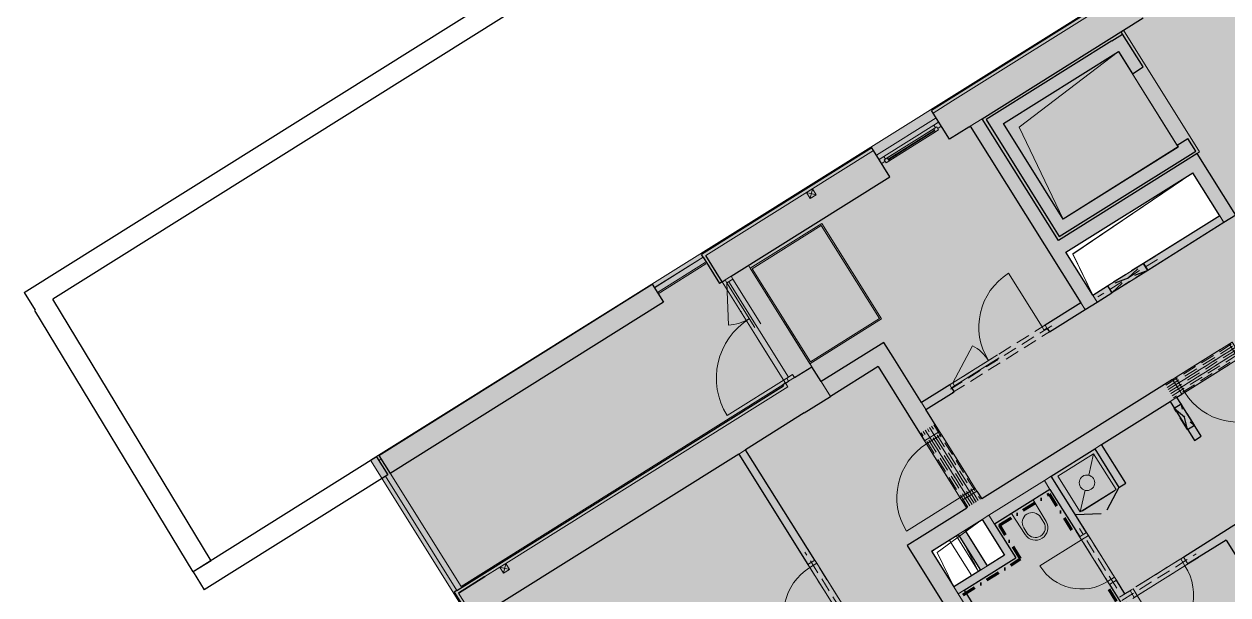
# Model space of a CAD drawing. Header units: millimetres. Extents: x -9129 to 220959, y -4760 to 72638.
# Drawn here: x 130861 to 147981, y 53681 to 61795 of the extents above; entities that cross this region are included whole.
import ezdxf

# ---------------------------------------------------------------- set-up
doc = ezdxf.new("R2010")
doc.units = ezdxf.units.MM
for name, pattern in [('HA_Dash_3mm-S1mm', [300, 200, -100]), ('HA_DashDot_2_2mm-S0_6mm', [1650, 750, -450, 0, -450]), ('HA_DashDot_4mm-S1mm', [400, 200, -100, 0, -100])]:
    doc.linetypes.add(name, pattern=pattern)
for name, color, linetype, lineweight in [('A-AREA-____-OTLN', 9, 'Continuous', 25), ('A-DETL-____-OTLN', 9, 'Continuous', 25), ('A-DETL-____-THIN', 9, 'Continuous', 9), ('A-DETL-GENF-OTLN', 9, 'Continuous', 9), ('A-DOOR-____-MCUT', 9, 'HA_DashDot_2_2mm-S0_6mm', 9), ('A-DOOR-____-OTLN', 9, 'Continuous', 9), ('A-DOOR-FRAM-MCUT', 9, 'Continuous', 9), ('A-FLOR-____-OTLN', 9, 'Continuous', 9), ('A-FLOR-HRAL-OTLN', 9, 'Continuous', 9), ('A-GENM-____-HDLN', 9, 'HA_Dash_3mm-S1mm', 9), ('A-GENM-____-MCUT', 9, 'HA_Dash_3mm-S1mm', 25), ('A-GENM-____-OTLN', 9, 'Continuous', 9), ('A-GLAZ-____-MCUT', 9, 'Continuous', 5), ('A-GLAZ-____-OTLN', 9, 'Continuous', 5), ('A-WALL-____-MCUT', 9, 'Continuous', 25), ('E-ELEC-FIXT-OTLN', 9, 'Continuous', 9), ('I-WALL-____-MCUT', 9, 'Continuous', 25), ('I-WALL-____-OTLN', 9, 'Continuous', 9), ('M-HVAC-DUCT-OTLN', 9, 'Continuous', 9), ('P-SANR-FIXT-OTLN', 9, 'Continuous', 9)]:
    doc.layers.add(name, color=color, linetype=linetype, lineweight=lineweight)

# ---------------------------------------------------------------- blocks, each defined once
blk = doc.blocks.new('HA_DR_Single_Swing_Solid - In_BJ_900x2100_Vstup-2000314-schema POHLEDU D_140_6400')
at = {"layer": 'A-DOOR-____-MCUT'}
for p, q in [((-450, 125), (450, 125)), ((-450, -125), (450, -125))]:
    blk.add_line(p, q, dxfattribs=at)
at = {"layer": 'A-DOOR-____-OTLN'}
for p, q in [((-500, 125), (500, 125)), ((-500, -125), (500, -125))]:
    blk.add_line(p, q, dxfattribs=at)
at = {"layer": 'A-DOOR-____-OTLN', "lineweight": 5}
blk.add_line((450, -1025), (450, -125), dxfattribs=at)
blk.add_arc((450, -125), 900, 180, 270, dxfattribs=at)
at = {"layer": 'A-DOOR-FRAM-MCUT'}
for p, q in [((-450, 125), (-500, 125)), ((-500, 125), (-500, -125)), ((-450, -125), (-450, 125)), ((500, 125), (450, 125)), ((450, 125), (450, -125)), ((500, -125), (500, 125)), ((-500, -125), (-450, -125)), ((450, -125), (500, -125))]:
    blk.add_line(p, q, dxfattribs=at)
blk = doc.blocks.new('HA_DR_Single_Swing_Solid - In_BJ_800x2100-2000414-schema POHLEDU D_140_6400')
at = {"layer": 'A-DOOR-____-MCUT'}
for p, q in [((-400, 57.5), (400, 57.5)), ((-400, -57.5), (400, -57.5))]:
    blk.add_line(p, q, dxfattribs=at)
at = {"layer": 'A-DOOR-____-OTLN', "lineweight": 5}
blk.add_line((400, 857.5), (400, 57.5), dxfattribs=at)
blk.add_arc((400, 57.5), 800, 90, 180, dxfattribs=at)
at = {"layer": 'A-DOOR-FRAM-MCUT'}
for p, q in [((-450, -57.5), (-450, 57.5)), ((-450, 57.5), (-400, 57.5)), ((-400, 57.5), (-400, -57.5)), ((400, 57.5), (450, 57.5)), ((400, -57.5), (400, 57.5)), ((450, 57.5), (450, -57.5)), ((-400, -57.5), (-450, -57.5)), ((450, -57.5), (400, -57.5))]:
    blk.add_line(p, q, dxfattribs=at)
blk = doc.blocks.new('HA_DR_Single_Swing_Solid - In_BJ_700x2100-2000418-schema POHLEDU D_140_6400')
at = {"layer": 'A-DOOR-____-MCUT'}
for p, q in [((-350, 57.5), (350, 57.5)), ((-350, -57.5), (350, -57.5))]:
    blk.add_line(p, q, dxfattribs=at)
at = {"layer": 'A-DOOR-____-OTLN', "lineweight": 5}
blk.add_line((350, 757.5), (350, 57.5), dxfattribs=at)
blk.add_arc((350, 57.5), 700, 90, 180, dxfattribs=at)
at = {"layer": 'A-DOOR-FRAM-MCUT'}
for p, q in [((-400, -57.5), (-400, 57.5)), ((-400, 57.5), (-350, 57.5)), ((-350, 57.5), (-350, -57.5)), ((350, 57.5), (400, 57.5)), ((350, -57.5), (350, 57.5)), ((400, 57.5), (400, -57.5)), ((-350, -57.5), (-400, -57.5)), ((400, -57.5), (350, -57.5))]:
    blk.add_line(p, q, dxfattribs=at)
blk = doc.blocks.new('HA_DR_Single_Swing_Solid - In_BJ_800x2100-2000412-schema POHLEDU D_140_6400')
at = {"layer": 'A-DOOR-____-MCUT'}
for p, q in [((-400, 57.5), (400, 57.5)), ((-400, -57.5), (400, -57.5))]:
    blk.add_line(p, q, dxfattribs=at)
at = {"layer": 'A-DOOR-____-OTLN', "lineweight": 5}
blk.add_line((400, -857.5), (400, -57.5), dxfattribs=at)
blk.add_arc((400, -57.5), 800, 180, 270, dxfattribs=at)
at = {"layer": 'A-DOOR-FRAM-MCUT'}
for p, q in [((-400, 57.5), (-450, 57.5)), ((-450, 57.5), (-450, -57.5)), ((-400, -57.5), (-400, 57.5)), ((450, 57.5), (400, 57.5)), ((400, 57.5), (400, -57.5)), ((450, -57.5), (450, 57.5)), ((-450, -57.5), (-400, -57.5)), ((400, -57.5), (450, -57.5))]:
    blk.add_line(p, q, dxfattribs=at)
blk = doc.blocks.new('HA_WD_SinglePanel - 1000x2400-1653873-schema POHLEDU D_140_6400')
at = {"layer": 'A-GLAZ-____-MCUT'}
for p, q in [((-420, 70), (-500, 70)), ((-500, 0), (-440, 0)), ((-440, -25), (-440, 25)), ((-440, 25), (-390, 25)), ((-420, 25), (-420, 70)), ((-390, 25), (-390, -25)), ((390, 5), (-390, 5)), ((390, -25), (390, 25)), ((390, 25), (440, 25)), ((500, 70), (420, 70)), ((420, 70), (420, 25)), ((440, 25), (440, -25)), ((440, 0), (500, 0)), ((-390, -25), (-440, -25)), ((390, -5), (-390, -5)), ((440, -25), (390, -25))]:
    blk.add_line(p, q, dxfattribs=at)
at = {"layer": 'A-GLAZ-____-OTLN'}
for p, q in [((440, 25), (-440, 25)), ((-440, -25), (-440, 25)), ((420, 70), (-420, 70)), ((390, 25), (-390, 25)), ((440, 25), (440, -25)), ((-440, -25), (440, -25)), ((390, -25), (-390, -25))]:
    blk.add_line(p, q, dxfattribs=at)
blk = doc.blocks.new('ABMV_Toilet_WallHung - Default-1873337-schema POHLEDU D_140_6400')
at = {"layer": 'A-GENM-____-OTLN'}
for p, q in [((-50, 432), (-55, 75)), ((-16, 426), (-16, 340)), ((266, 340), (266, 426)), ((305, 75), (300, 432))]:
    blk.add_line(p, q, dxfattribs=at)
for centre, radius, start, end in [((125, 430), 175, 0.7323, 179.2677), ((125, 426), 141, 0, 180), ((125, 340), 141, 180, 360)]:
    blk.add_arc(centre, radius, start, end, dxfattribs=at)
blk = doc.blocks.new('R_bathroom_washing_machine - 600x600x900-1417143-schema POHLEDU D_140_6400')
at = {"layer": 'E-ELEC-FIXT-OTLN'}
for p, q in [((678, 597), (78, 597)), ((78, 597), (78, -3)), ((455, 374), (678, 597)), ((555, 602), (555, 597)), ((572, 602), (572, 597)), ((580, 602), (580, 602)), ((580, 602), (580, 602)), ((580, 602), (580, 602)), ((580, 602), (580, 602)), ((587, 597), (587, 602)), ((605, 597), (605, 602)), ((678, -3), (678, 597)), ((78, -3), (300, 219)), ((78, -3), (678, -3)), ((108, -3), (108, -8)), ((648, -8), (108, -8)), ((648, -8), (648, -3))]:
    blk.add_line(p, q, dxfattribs=at)
blk.add_circle((378, 297), 110, dxfattribs=at)
blk = doc.blocks.new('HA_DR_Double_Swing_Solid_FrameButt - In_FAS_1600x2350_1000-1915407-schema POHLEDU D_140_6400')
at = {"layer": 'A-DOOR-____-MCUT'}
for p, q in [((-800, -70), (800, -70)), ((-800, -170), (800, -170))]:
    blk.add_line(p, q, dxfattribs=at)
at = {"layer": 'A-DOOR-____-OTLN', "linetype": 'HA_DashDot_2_2mm-S0_6mm'}
for p, q in [((850, 220), (-850, 220)), ((850, -220), (-850, -220))]:
    blk.add_line(p, q, dxfattribs=at)
at = {"layer": 'A-DOOR-____-OTLN', "lineweight": 5}
for p, q in [((-280, -470), (-800, -170)), ((800, -1170), (800, -170))]:
    blk.add_line(p, q, dxfattribs=at)
for centre, radius, start, end in [((-800, -170), 600, 330, 360), ((800, -170), 1000, 180, 270)]:
    blk.add_arc(centre, radius, start, end, dxfattribs=at)
at = {"layer": 'A-DOOR-FRAM-MCUT'}
for p, q in [((-800, -70), (-850, -70)), ((-850, -70), (-850, -170)), ((-850, -170), (-800, -170)), ((-800, -170), (-800, -70)), ((850, -70), (800, -70)), ((800, -70), (800, -170)), ((800, -170), (850, -170)), ((850, -170), (850, -70))]:
    blk.add_line(p, q, dxfattribs=at)
blk = doc.blocks.new('HA_DR_Double_Swing_Solid_wCasing - In_OBJ_1500x2100_900-1771115-schema POHLEDU D_140_6400')
at = {"layer": 'A-DOOR-____-MCUT'}
for p, q in [((-750, 57.5), (750, 57.5)), ((-750, 7.5), (750, 7.5))]:
    blk.add_line(p, q, dxfattribs=at)
at = {"layer": 'A-DOOR-____-OTLN', "lineweight": 5}
for p, q in [((750, 957.5), (750, 57.5)), ((-230.4, 357.5), (-750, 57.5))]:
    blk.add_line(p, q, dxfattribs=at)
for centre, radius, start, end in [((750, 57.5), 900, 90, 180), ((-750, 57.5), 600, 0, 30)]:
    blk.add_arc(centre, radius, start, end, dxfattribs=at)
at = {"layer": 'A-DOOR-FRAM-MCUT'}
for p, q in [((-800, 7.5), (-800, 57.5)), ((-800, 57.5), (-750, 57.5)), ((-750, 7.5), (-800, 7.5)), ((-750, 57.5), (-750, 7.5)), ((750, 57.5), (800, 57.5)), ((750, 7.5), (750, 57.5)), ((800, 7.5), (750, 7.5)), ((800, 57.5), (800, 7.5))]:
    blk.add_line(p, q, dxfattribs=at)
blk = doc.blocks.new('HA_GM_Shaft_Rectangle - Default-1938920-schema POHLEDU D_140_6400')
at = {"layer": 'A-DETL-GENF-OTLN'}
for p, q in [((160, -160), (1930, 0)), ((0, -1600), (160, -160))]:
    blk.add_line(p, q, dxfattribs=at)
at = {"layer": 'A-GENM-____-OTLN'}
for p, q in [((0, -1600), (0, 0)), ((0, 0), (1930, 0)), ((1930, 0), (1930, -1600)), ((1930, -1600), (0, -1600))]:
    blk.add_line(p, q, dxfattribs=at)
blk = doc.blocks.new('HA_GM_Tiling_LineBased - Generic Tiles-1951463-schema POHLEDU D_140_6400')
at = {"layer": 'A-GENM-____-OTLN', "linetype": 'HA_DashDot_4mm-S1mm', "lineweight": 80}
blk.add_line((50, -50), (1040, -50), dxfattribs=at)
blk = doc.blocks.new('HA_GM_Tiling_LineBased - Generic Tiles-1951466-schema POHLEDU D_140_6400')
at = {"layer": 'A-GENM-____-OTLN', "linetype": 'HA_DashDot_4mm-S1mm', "lineweight": 80}
blk.add_line((50, -50), (1015, -50), dxfattribs=at)
blk = doc.blocks.new('HA_GM_Tiling_LineBased - Generic Tiles-1951467-schema POHLEDU D_140_6400')
at = {"layer": 'A-GENM-____-OTLN', "linetype": 'HA_DashDot_4mm-S1mm', "lineweight": 80}
blk.add_line((-50, -50), (515, -50), dxfattribs=at)
blk = doc.blocks.new('HA_GM_Tiling_LineBased - Generic Tiles-1951468-schema POHLEDU D_140_6400')
at = {"layer": 'A-GENM-____-OTLN', "linetype": 'HA_DashDot_4mm-S1mm', "lineweight": 80}
blk.add_line((50, -50), (885, -50), dxfattribs=at)
blk = doc.blocks.new('HA_GM_Tiling_LineBased - Generic Tiles-1951469-schema POHLEDU D_140_6400')
at = {"layer": 'A-GENM-____-OTLN', "linetype": 'HA_DashDot_4mm-S1mm', "lineweight": 80}
blk.add_line((50, -50), (745, -50), dxfattribs=at)
blk = doc.blocks.new('Cistici zona_ram - Cistici zona_ram-1709531-schema POHLEDU D_140_6400')
at = {"layer": 'A-GENM-____-OTLN'}
for p, q in [((1423, 68680), (223, 68680)), ((223, 68680), (223, 67080)), ((243, 67100), (243, 68660)), ((243, 68660), (1403, 68660)), ((1403, 68660), (1403, 67100)), ((1423, 67080), (1423, 68680)), ((223, 67080), (1423, 67080)), ((1403, 67100), (243, 67100))]:
    blk.add_line(p, q, dxfattribs=at)
blk = doc.blocks.new('TB_Porotherm KP11_5_1750mm - TB_Porotherm KP11_5_1750mm-1842302-schema POHLEDU D_140_6400')
at = {"layer": 'A-GENM-____-HDLN'}
for p, q in [((-875, 57.5), (875, 57.5)), ((-875, 0), (875, 0)), ((875, -57.5), (-875, -57.5))]:
    blk.add_line(p, q, dxfattribs=at)
blk = doc.blocks.new('TB_Porotherm KP7_1250mm - TB_Porotherm KP7_1250mm-1834965-schema POHLEDU D_140_6400')
at = {"layer": 'A-GENM-____-HDLN'}
for p, q in [((-625, 35), (625, 35)), ((-625, 0), (625, 0)), ((625, -35), (-625, -35))]:
    blk.add_line(p, q, dxfattribs=at)
blk = doc.blocks.new('TB_Porotherm KP11_5_1250mm - TB_Porotherm KP11_5_1250mm-1840670-schema POHLEDU D_140_6400')
at = {"layer": 'A-GENM-____-HDLN'}
for p, q in [((-625, 57.5), (625, 57.5)), ((-625, 0), (625, 0)), ((625, -57.5), (-625, -57.5))]:
    blk.add_line(p, q, dxfattribs=at)
blk = doc.blocks.new('TB_Porotherm KP11_5_1000mm - TB_Porotherm KP11_5_1000mm-1834151-schema POHLEDU D_140_6400')
at = {"layer": 'A-GENM-____-HDLN'}
for p, q in [((-500, 57.5), (500, 57.5)), ((-500, 0), (500, 0)), ((500, -57.5), (-500, -57.5))]:
    blk.add_line(p, q, dxfattribs=at)
blk = doc.blocks.new('HA_GM_Opening_Rectangle_WallBased - Default-1930727-schema POHLEDU D_140_6400')
at = {"layer": 'A-GENM-____-MCUT'}
for p, q in [((305, 57.5), (-55, -57.5)), ((-55, 57.5), (305, -57.5)), ((-55, 57.5), (-55, -57.5)), ((-55, 57.5), (305, 57.5)), ((305, 57.5), (305, -57.5)), ((-55, -57.5), (305, -57.5))]:
    blk.add_line(p, q, dxfattribs=at)
blk = doc.blocks.new('HA_GM_Shaft_Rectangle - Default-1943181-schema POHLEDU D_140_6400')
at = {"layer": 'A-DETL-GENF-OTLN'}
for p, q in [((72, -72), (2130, 0)), ((0, -720), (72, -72))]:
    blk.add_line(p, q, dxfattribs=at)
at = {"layer": 'A-GENM-____-OTLN'}
for p, q in [((0, -720), (0, 0)), ((0, 0), (2130, 0)), ((2130, 0), (2130, -720)), ((2130, -720), (0, -720))]:
    blk.add_line(p, q, dxfattribs=at)
blk = doc.blocks.new('HA_GM_Opening_Rectangle_WallBased - Default-1970107-schema POHLEDU D_140_6400')
at = {"layer": 'A-GENM-____-MCUT'}
for p, q in [((425, 57.5), (-175, -57.5)), ((-175, 57.5), (425, -57.5)), ((-175, 57.5), (-175, -57.5)), ((-175, 57.5), (425, 57.5)), ((425, 57.5), (425, -57.5)), ((-175, -57.5), (425, -57.5))]:
    blk.add_line(p, q, dxfattribs=at)
blk = doc.blocks.new('HA_GM_Opening_Rectangle_WallBased - Default-1970516-schema POHLEDU D_140_6400')
at = {"layer": 'A-GENM-____-MCUT'}
for p, q in [((425, 57.5), (-175, -57.5)), ((-175, 57.5), (425, -57.5)), ((-175, 57.5), (-175, -57.5)), ((-175, 57.5), (425, 57.5)), ((425, 57.5), (425, -57.5)), ((-175, -57.5), (425, -57.5))]:
    blk.add_line(p, q, dxfattribs=at)
blk = doc.blocks.new('HA_GM_Shaft_Rectangle - Default-2017821-schema POHLEDU D_140_6400')
at = {"layer": 'A-DETL-GENF-OTLN'}
for p, q in [((60, -60), (850, 0)), ((0, -600), (60, -60))]:
    blk.add_line(p, q, dxfattribs=at)
at = {"layer": 'A-GENM-____-OTLN'}
for p, q in [((0, -600), (0, 0)), ((0, 0), (850, 0)), ((850, 0), (850, -600)), ((850, -600), (0, -600))]:
    blk.add_line(p, q, dxfattribs=at)
blk = doc.blocks.new('185-01_OBJEKT D_Central_rvt-5-schema POHLEDU D_140_6400')
at = {"layer": 'A-AREA-____-OTLN'}
blk.add_line((-30972, 61652), (-30993, 61686), dxfattribs=at)
at = {"layer": 'A-DETL-____-OTLN'}
for p, q in [((-31024, 55207), (-31195, 54884)), ((-31278, 54832), (-31642, 54819))]:
    blk.add_line(p, q, dxfattribs=at)
at = {"layer": 'A-FLOR-____-OTLN'}
for p, q in [((-30960, 61707), (-29877, 59978)), ((-33625, 60462), (-34473, 59932)), ((-29877, 59978), (-29911, 59957)), ((-29974, 59681), (-31779, 58551)), ((-36939, 58481), (-37630, 58049)), ((-31779, 58551), (-31397, 57941)), ((-35765, 56691), (-36667, 58132)), ((-36573, 58132), (-35724, 56776)), ((-41519, 55612), (-41549, 55594)), ((-41455, 55368), (-40439, 53746))]:
    blk.add_line(p, q, dxfattribs=at)
at = {"layer": 'A-WALL-____-MCUT'}
for p, q in [((-30937, 62293), (-33692, 60568)), ((-32968, 60449), (-30680, 61882)), ((-33668, 60530), (-33692, 60568)), ((-33434, 60157), (-33668, 60530)), ((-33159, 60330), (-33434, 60157)), ((-33159, 60330), (-33138, 60343)), ((-34539, 60037), (-36963, 58519)), ((-34515, 59999), (-34539, 60037)), ((-34282, 59626), (-34515, 59999)), ((-36540, 58212), (-34282, 59626)), ((-36939, 58481), (-36963, 58519)), ((-36939, 58481), (-36705, 58108)), ((-36667, 58132), (-36901, 58505)), ((-36667, 58132), (-36901, 58505)), ((-36667, 58132), (-36705, 58108)), ((-36667, 58132), (-36625, 58159)), ((-35638, 56771), (-35392, 56925)), ((-35259, 56713), (-35392, 56925)), ((-35765, 56691), (-35803, 56668)), ((-35765, 56691), (-35723, 56718)), ((-40439, 53746), (-35795, 56655)), ((-35803, 56668), (-35795, 56655)), ((-35500, 56268), (-35127, 56501)), ((-35500, 56268), (-36334, 55745)), ((-36432, 55684), (-39809, 53568)), ((-40415, 53708), (-40043, 53941)), ((-40043, 53941), (-40415, 53708)), ((-40439, 53746), (-40477, 53722)), ((-40477, 53722), (-39291, 51828))]:
    blk.add_line(p, q, dxfattribs=at)
at = {"layer": 'A-WALL-____-MCUT', "lineweight": 9}
for p, q in [((-30913, 62255), (-33392, 60703)), ((-33392, 60703), (-30913, 62255)), ((-33392, 60703), (-33668, 60530)), ((-33668, 60530), (-33392, 60703)), ((-33138, 60343), (-32968, 60449)), ((-34515, 59999), (-36901, 58505)), ((-36901, 58505), (-34515, 59999)), ((-29592, 59071), (-29531, 58974)), ((-31397, 57941), (-31336, 57843)), ((-31566, 57835), (-31505, 57737)), ((-35765, 56691), (-35757, 56679)), ((-35757, 56679), (-35765, 56691)), ((-35733, 56641), (-35757, 56679)), ((-35127, 56501), (-35259, 56713)), ((-35733, 56641), (-39746, 54127)), ((-39746, 54127), (-35733, 56641)), ((-33833, 56415), (-33772, 56317)), ((-30297, 56429), (-30199, 56490)), ((-31369, 55758), (-31271, 55819)), ((-36432, 55684), (-36334, 55745)), ((-32873, 54815), (-32085, 55309)), ((-32873, 54815), (-32085, 55309)), ((-32085, 55309), (-31987, 55370)), ((-32085, 55309), (-32005, 55182)), ((-32970, 54754), (-32873, 54815)), ((-32873, 54815), (-32793, 54688)), ((-33309, 54542), (-33212, 54603)), ((-39831, 54074), (-40043, 53941)), ((-40043, 53941), (-39831, 54074)), ((-33372, 53795), (-33311, 53697)), ((-40415, 53708), (-39253, 51852)), ((-39253, 51852), (-40415, 53708)), ((-33227, 53750), (-33311, 53697)), ((-32186, 51901), (-33311, 53697)), ((-33311, 53697), (-32186, 51901))]:
    blk.add_line(p, q, dxfattribs=at)
at = {"layer": 'I-WALL-____-MCUT'}
for p, q in [((-31125, 61557), (-30972, 61652)), ((-30680, 61186), (-30972, 61652)), ((-31125, 61557), (-32760, 60532)), ((-32665, 60380), (-31029, 61404)), ((-31029, 61404), (-30833, 61090)), ((-30833, 61090), (-30680, 61186)), ((-31885, 58720), (-32968, 60449)), ((-32760, 60532), (-32913, 60437)), ((-32913, 60437), (-31968, 58928)), ((-33138, 60343), (-31566, 57835)), ((-31816, 59024), (-32665, 60380)), ((-30196, 60074), (-30043, 60169)), ((-29932, 59991), (-30043, 60169)), ((-30180, 60048), (-31816, 59024)), ((-30196, 60074), (-30180, 60048)), ((-30084, 59896), (-29932, 59991)), ((-29911, 59957), (-30080, 59851)), ((-29361, 59080), (-29911, 59957)), ((-30080, 59851), (-31885, 58720)), ((-31873, 58775), (-30084, 59896)), ((-31779, 58551), (-29974, 59682)), ((-29592, 59071), (-29974, 59682)), ((-29592, 59071), (-30676, 58392)), ((-29361, 59080), (-29531, 58974)), ((-31968, 58928), (-31873, 58775)), ((-29531, 58974), (-30615, 58294)), ((-31397, 57941), (-31779, 58551)), ((-30676, 58392), (-30615, 58294)), ((-31397, 57941), (-31185, 58073)), ((-31185, 58073), (-31124, 57976)), ((-31336, 57843), (-31124, 57976)), ((-31566, 57835), (-32075, 57516)), ((-32014, 57419), (-31505, 57737)), ((-31505, 57737), (-31336, 57843)), ((-32048, 57474), (-32014, 57419)), ((-34369, 57271), (-35259, 56713)), ((-34237, 57059), (-34369, 57271)), ((-33833, 56415), (-34237, 57059)), ((-34449, 56926), (-35127, 56501)), ((-34449, 56926), (-33788, 55871)), ((-30264, 56745), (-32976, 55046)), ((-33431, 56667), (-33833, 56415)), ((-33772, 56317), (-33370, 56569)), ((-33404, 56624), (-33370, 56569)), ((-30199, 56490), (-30131, 56533)), ((-31271, 55819), (-30297, 56429)), ((-30297, 56429), (-29952, 55878)), ((-29854, 55939), (-30199, 56490)), ((-33576, 56004), (-33772, 56317)), ((-30926, 55268), (-31271, 55819)), ((-29952, 55878), (-29854, 55939)), ((-36432, 55684), (-35447, 54112)), ((-35350, 54173), (-36334, 55745)), ((-31987, 55370), (-31369, 55758)), ((-31369, 55758), (-31024, 55207)), ((-31486, 54569), (-31987, 55370)), ((-33045, 55156), (-32976, 55046)), ((-32005, 55182), (-32793, 54688)), ((-32005, 55182), (-31583, 54508)), ((-31024, 55207), (-30926, 55268)), ((-33257, 55023), (-33188, 54913)), ((-33188, 54913), (-33824, 54515)), ((-33212, 54603), (-32970, 54754)), ((-32970, 54754), (-32652, 54246)), ((-32793, 54688), (-32493, 54209)), ((-29337, 54700), (-30104, 54219)), ((-33824, 54515), (-34035, 54382)), ((-33691, 54303), (-33309, 54542)), ((-33309, 54542), (-32991, 54034)), ((-32894, 54095), (-33212, 54603)), ((-29501, 54461), (-30043, 54122)), ((-29501, 54461), (-27094, 50618)), ((-34035, 54382), (-32324, 51649)), ((-33691, 54303), (-33372, 53795)), ((-33227, 53750), (-32591, 54148)), ((-32652, 54246), (-32894, 54095)), ((-32591, 54148), (-32493, 54209)), ((-32991, 54034), (-33372, 53795)), ((-31159, 53830), (-30580, 52906)), ((-30939, 53696), (-31061, 53891)), ((-33227, 53750), (-32101, 51954)), ((-30867, 53741), (-30939, 53696))]:
    blk.add_line(p, q, dxfattribs=at)
at = {"layer": 'I-WALL-____-OTLN'}
for p, q in [((-31185, 58073), (-30676, 58392)), ((-30615, 58294), (-31124, 57976))]:
    blk.add_line(p, q, dxfattribs=at)
at = {"layer": 'M-HVAC-DUCT-OTLN', "lineweight": 5}
for p, q in [((-35467, 59400), (-35382, 59453)), ((-35414, 59315), (-35382, 59453)), ((-35382, 59453), (-35329, 59368)), ((-35467, 59400), (-35329, 59368)), ((-35414, 59315), (-35467, 59400)), ((-35329, 59368), (-35414, 59315)), ((-39831, 54074), (-39746, 54127)), ((-39778, 53989), (-39746, 54127)), ((-39746, 54127), (-39693, 54042)), ((-39831, 54074), (-39693, 54042)), ((-39778, 53989), (-39831, 54074)), ((-39693, 54042), (-39778, 53989))]:
    blk.add_line(p, q, dxfattribs=at)
at = {"layer": 'A-DOOR-____-OTLN', "lineweight": 9}
for name, p, rotation in [('HA_DR_Double_Swing_Solid_FrameButt - In_FAS_1600x2350_1000-1915407-schema POHLEDU D_140_6400', (-36030, 57529), 302.0611111111111), ('HA_DR_Double_Swing_Solid_wCasing - In_OBJ_1500x2100_900-1771115-schema POHLEDU D_140_6400', (-32722, 57043), 32.0611111111112), ('HA_DR_Single_Swing_Solid - In_BJ_900x2100_Vstup-2000314-schema POHLEDU D_140_6400', (-29774, 56904), 32.06111111111118), ('HA_DR_Single_Swing_Solid - In_BJ_900x2100_Vstup-2000314-schema POHLEDU D_140_6400', (-33416, 55513), 302.0611111111118), ('HA_DR_Single_Swing_Solid - In_BJ_700x2100-2000418-schema POHLEDU D_140_6400', (-31322, 54200), 122.0611111111111), ('HA_DR_Single_Swing_Solid - In_BJ_800x2100-2000412-schema POHLEDU D_140_6400', (-35159, 53761), 302.061111111111), ('HA_DR_Single_Swing_Solid - In_BJ_800x2100-2000414-schema POHLEDU D_140_6400', (-30455, 53932), 212.0611111111112)]:
    blk.add_blockref(name, p, dxfattribs=dict(at, rotation=rotation))
at = {"layer": 'A-GENM-____-OTLN', "lineweight": 9}
for name, p, rotation in [('HA_GM_Shaft_Rectangle - Default-1938920-schema POHLEDU D_140_6400', (-32665, 60379), 32.06124947745514), ('HA_GM_Shaft_Rectangle - Default-1943181-schema POHLEDU D_140_6400', (-31779, 58551), 32.06111111111057), ('Cistici zona_ram - Cistici zona_ram-1709531-schema POHLEDU D_140_6400', (0, 0), 32.06111111111108), ('TB_Porotherm KP11_5_1000mm - TB_Porotherm KP11_5_1000mm-1834151-schema POHLEDU D_140_6400', (-30900, 58184), 212.0611111111109), ('TB_Porotherm KP11_5_1000mm - TB_Porotherm KP11_5_1000mm-1834151-schema POHLEDU D_140_6400', (-30900, 58184), 212.0611111111109), ('HA_GM_Opening_Rectangle_WallBased - Default-1970107-schema POHLEDU D_140_6400', (-30794, 58250), 212.0611111111112), ('HA_GM_Opening_Rectangle_WallBased - Default-1970516-schema POHLEDU D_140_6400', (-30794, 58250), 212.0611111111112), ('TB_Porotherm KP11_5_1750mm - TB_Porotherm KP11_5_1750mm-1842302-schema POHLEDU D_140_6400', (-32722, 57043), 212.0611111111109), ('TB_Porotherm KP7_1250mm - TB_Porotherm KP7_1250mm-1834965-schema POHLEDU D_140_6400', (-29811, 56963), 32.06111111111186), ('TB_Porotherm KP7_1250mm - TB_Porotherm KP7_1250mm-1834965-schema POHLEDU D_140_6400', (-29774, 56904), 32.06111111111186), ('TB_Porotherm KP7_1250mm - TB_Porotherm KP7_1250mm-1834965-schema POHLEDU D_140_6400', (-29737, 56845), 32.06111111111186), ('HA_GM_Opening_Rectangle_WallBased - Default-1930727-schema POHLEDU D_140_6400', (-30028, 56108), 122.061111111111), ('TB_Porotherm KP7_1250mm - TB_Porotherm KP7_1250mm-1834965-schema POHLEDU D_140_6400', (-33476, 55476), 122.0611111111112), ('TB_Porotherm KP7_1250mm - TB_Porotherm KP7_1250mm-1834965-schema POHLEDU D_140_6400', (-33416, 55513), 122.0611111111112), ('TB_Porotherm KP7_1250mm - TB_Porotherm KP7_1250mm-1834965-schema POHLEDU D_140_6400', (-33357, 55551), 122.0611111111112), ('HA_GM_Tiling_LineBased - Generic Tiles-1951468-schema POHLEDU D_140_6400', (-32793, 54688), 32.06111111111108), ('HA_GM_Tiling_LineBased - Generic Tiles-1951469-schema POHLEDU D_140_6400', (-32001, 55185), 302.061111111111), ('HA_GM_Shaft_Rectangle - Default-2017821-schema POHLEDU D_140_6400', (-33691, 54303), 32.0611111111106), ('HA_GM_Tiling_LineBased - Generic Tiles-1951467-schema POHLEDU D_140_6400', (-32493, 54209), 122.061111111111), ('TB_Porotherm KP11_5_1000mm - TB_Porotherm KP11_5_1000mm-1834151-schema POHLEDU D_140_6400', (-31322, 54200), 122.0611111111112), ('TB_Porotherm KP11_5_1250mm - TB_Porotherm KP11_5_1250mm-1840670-schema POHLEDU D_140_6400', (-35159, 53761), 122.0611111111112), ('TB_Porotherm KP11_5_1250mm - TB_Porotherm KP11_5_1250mm-1840670-schema POHLEDU D_140_6400', (-30455, 53932), 32.06111111111186), ('HA_GM_Tiling_LineBased - Generic Tiles-1951466-schema POHLEDU D_140_6400', (-33311, 53697), 32.06111111111108), ('HA_GM_Tiling_LineBased - Generic Tiles-1951463-schema POHLEDU D_140_6400', (-31154, 53833), 302.061111111111)]:
    blk.add_blockref(name, p, dxfattribs=dict(at, rotation=rotation))
at = {"layer": 'A-GLAZ-____-OTLN', "lineweight": 9, "rotation": 32.06111111111118}
blk.add_blockref('HA_WD_SinglePanel - 1000x2400-1653873-schema POHLEDU D_140_6400', (-33975, 60078), dxfattribs=at)
at = {"layer": 'E-ELEC-FIXT-OTLN', "lineweight": 9, "rotation": 32.06111111111122}
blk.add_blockref('R_bathroom_washing_machine - 600x600x900-1417143-schema POHLEDU D_140_6400', (-31642, 54823), dxfattribs=at)
at = {"layer": 'P-SANR-FIXT-OTLN', "lineweight": 9, "rotation": 212.061111111111}
blk.add_blockref('ABMV_Toilet_WallHung - Default-1873337-schema POHLEDU D_140_6400', (-32333, 55065), dxfattribs=at)
blk = doc.blocks.new('HA_GM_Shaft_Rectangle - Default-2322199-schema POHLEDU D_140_6400')
at = {"layer": 'A-DETL-GENF-OTLN'}
for p, q in [((25, -170), (33, -33)), ((33, -33), (107, -24))]:
    blk.add_line(p, q, dxfattribs=at)
at = {"layer": 'A-GENM-____-OTLN'}
blk.add_line((325, -24), (325, -624), dxfattribs=at)
blk = doc.blocks.new('HA_GM_Shaft_Rectangle - Default-2321912-schema POHLEDU D_140_6400')
at = {"layer": 'A-DETL-GENF-OTLN'}
for p, q in [((73, -73), (2130, 0)), ((1, -719), (73, -73))]:
    blk.add_line(p, q, dxfattribs=at)
at = {"layer": 'A-GENM-____-OTLN'}
for p, q in [((0, 0), (2130, 0)), ((2130, 0), (2130, -719))]:
    blk.add_line(p, q, dxfattribs=at)
blk = doc.blocks.new('HA_GM_Shaft_Rectangle - Default-2321914-schema POHLEDU D_140_6400')
at = {"layer": 'A-DETL-GENF-OTLN'}
for p, q in [((160, -160), (1930, 0)), ((0, -1599), (160, -160))]:
    blk.add_line(p, q, dxfattribs=at)
at = {"layer": 'A-GENM-____-OTLN'}
for p, q in [((0, 0), (1930, 0)), ((1930, 0), (1930, -1599))]:
    blk.add_line(p, q, dxfattribs=at)
blk = doc.blocks.new('Railing - Railing-1833447-schema POHLEDU D_140_6400')
at = {"layer": 'A-FLOR-HRAL-OTLN'}
for p, q in [((-36908, 58404), (-37586, 57979)), ((-37576, 57962), (-36898, 58387)), ((-36908, 58404), (-36898, 58387)), ((-37576, 57962), (-37586, 57979))]:
    blk.add_line(p, q, dxfattribs=at)
blk = doc.blocks.new('HA_GM_Shaft_Rectangle - Default-2322262-schema POHLEDU D_140_6400')
at = {"layer": 'A-DETL-GENF-OTLN'}
for p, q in [((0, -624), (35, -162)), ((150, -32), (217, -24))]:
    blk.add_line(p, q, dxfattribs=at)
at = {"layer": 'A-GENM-____-OTLN'}
blk.add_line((0, -624), (0, -24), dxfattribs=at)

msp = doc.modelspace()

# ---------------------------------------------------------------- hatches: boundary and pattern name
at = {"layer": 'A-DETL-GENF-OTLN'}
h = msp.add_hatch(color=7, dxfattribs=at)
h.paths.add_polyline_path([(142397, 45043), (166213, 59956), (159599, 70504), (135792, 55591), (142386, 45061)])
h.paths.add_polyline_path([(139558, 50518), (139266, 50984), (139901, 51382), (140193, 50916), (139572, 50526)])
h.paths.add_polyline_path([(144083, 53795), (143765, 54303), (144146, 54542), (144465, 54034), (144094, 53801)])
h.paths.add_polyline_path([(144562, 54095), (144244, 54603), (144485, 54754), (144804, 54246), (144648, 54148)])
h.paths.add_polyline_path([(150220, 57656), (149909, 58152), (150418, 58470), (150728, 57974), (150329, 57725)])
h.paths.add_polyline_path([(146059, 57941), (145678, 58551), (147482, 59681), (147864, 59071), (146115, 57976)])
h.paths.add_polyline_path([(150940, 58107), (150630, 58603), (151138, 58921), (151449, 58426), (151001, 58145)])
h.paths.add_polyline_path([(149729, 60239), (149591, 60459), (152760, 62445), (152898, 62224), (150080, 60459)])
h.paths.add_polyline_path([(156880, 61810), (156562, 62319), (156803, 62470), (157122, 61961), (156941, 61848)])
h.paths.add_polyline_path([(157219, 62022), (156901, 62531), (157282, 62770), (157601, 62261), (157360, 62111)])
h.paths.add_polyline_path([(152653, 62109), (152709, 62126), (152748, 62169), (152761, 62226), (152744, 62282), (152702, 62321), (152645, 62334), (152589, 62317), (152550, 62275), (152537, 62218), (152554, 62162), (152596, 62122), (152624, 62112)])
h.paths.add_polyline_path([(152652, 62142), (152612, 62151), (152581, 62179), (152570, 62224), (152578, 62259), (152607, 62290), (152646, 62302), (152687, 62292), (152717, 62264), (152729, 62224), (152720, 62184), (152692, 62154), (152653, 62142)])
h.paths.add_polyline_path([(161897, 64492), (161578, 65001), (162214, 65399), (162533, 64890), (162153, 64652)])

# ---------------------------------------------------------------- linework, layer by layer
at = {"layer": 'A-DETL-____-THIN'}
for p, q in [((159605, 70508), (135789, 55595)), ((135789, 55595), (142397, 45043))]:
    msp.add_line(p, q, dxfattribs=at)
at = {"layer": 'A-FLOR-____-OTLN'}
for p, q in [((140517, 58481), (139826, 58048)), ((141732, 56776), (140883, 58132)), ((137077, 53800), (141653, 56667)), ((136068, 55410), (137077, 53800))]:
    msp.add_line(p, q, dxfattribs=at)
at = {"layer": 'A-WALL-____-MCUT'}
for p, q in [((130861, 57982), (143861, 66124)), ((143766, 65711), (131271, 57884)), ((135905, 55662), (139795, 58098)), ((139795, 58098), (139954, 57844)), ((130861, 57982), (131020, 57728)), ((133520, 54166), (131271, 57884)), ((131020, 57728), (131016, 57725)), ((133264, 54011), (131016, 57725)), ((139954, 57844), (136065, 55408)), ((135875, 55643), (133265, 54009)), ((135875, 55643), (136035, 55389)), ((135905, 55662), (136065, 55408)), ((136035, 55389), (133420, 53752)), ((133520, 54166), (133264, 54011)), ((133265, 54009), (133420, 53752))]:
    msp.add_line(p, q, dxfattribs=at)

# ---------------------------------------------------------------- block references
at = {"color": 50, "lineweight": 5}
msp.add_blockref('185-01_OBJEKT D_Central_rvt-5-schema POHLEDU D_140_6400', (177456, 0), dxfattribs=at)
at = {"layer": 'A-FLOR-HRAL-OTLN'}
msp.add_blockref('Railing - Railing-1833447-schema POHLEDU D_140_6400', (177456, 0), dxfattribs=at)
at = {"layer": 'A-GENM-____-OTLN', "lineweight": 5, "rotation": 32.06124947745553}
for name, p in [('HA_GM_Shaft_Rectangle - Default-2321914-schema POHLEDU D_140_6400', (144791, 60379)), ('HA_GM_Shaft_Rectangle - Default-2321912-schema POHLEDU D_140_6400', (145677, 58550)), ('HA_GM_Shaft_Rectangle - Default-2322262-schema POHLEDU D_140_6400', (144104, 54544)), ('HA_GM_Shaft_Rectangle - Default-2322199-schema POHLEDU D_140_6400', (143731, 54310))]:
    msp.add_blockref(name, p, dxfattribs=at)

doc.saveas('drawing.dxf')
